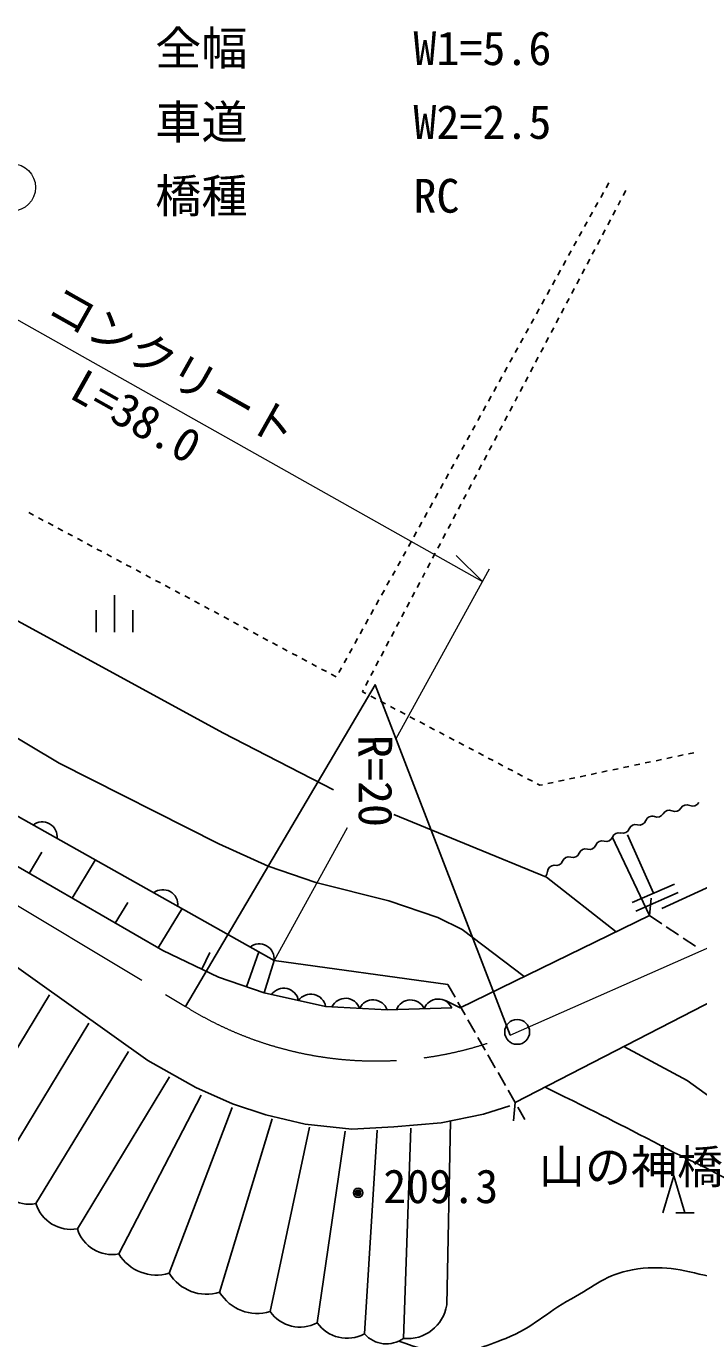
# Model space of a CAD drawing. Units: millimetres, scale not verified. Extents: x 40000 to 680000, y 20000 to 380000.
# Drawn here: x 344569 to 381037, y 259151 to 330282 of the extents above; entities that cross this region are included whole.
import ezdxf
from ezdxf.enums import TextEntityAlignment as Align

# ---------------------------------------------------------------- set-up
doc = ezdxf.new("R2010")
doc.units = ezdxf.units.MM
doc.header["$LTSCALE"] = 1000
doc.header["$PDMODE"] = 32
doc.header["$PDSIZE"] = 500
doc.linetypes.add('CHAIN', pattern=[18.5, 12, -1.5, 3.5, -1.5])
for name, color, linetype, lineweight in [('M-BGD', 7, 'Continuous', 25), ('M-BMK', 2, 'CHAIN', 13), ('M-BMK-SRVR', 3, 'Continuous', 25), ('M-STR-HTXT', 7, 'Continuous', 13)]:
    doc.layers.add(name, color=color, linetype=linetype, lineweight=lineweight)
doc.layers.add('M-STR-STR1', color=1, linetype='Continuous')
doc.styles.add('ＭＳ ゴシック', font='')
doc.styles.get('ＭＳ ゴシック').set_extended_font_data('MS Gothic')

msp = doc.modelspace()

# ---------------------------------------------------------------- linework, layer by layer
at = {"layer": 'M-BGD'}
for p, q in [((376008, 321527), (376152, 321790)), ((375718, 321001), (375863, 321264)), ((376801, 320845), (376661, 320579)), ((377080, 321376), (376940, 321110)), ((375139, 319950), (375283, 320213)), ((375428, 320476), (375573, 320739)), ((376521, 320314), (376382, 320048)), ((374849, 319425), (374994, 319688)), ((376242, 319783), (376102, 319517)), ((374559, 318900), (374704, 319162)), ((375683, 318720), (375544, 318455)), ((375963, 319251), (375823, 318986)), ((373980, 317849), (374125, 318111)), ((374270, 318374), (374414, 318637)), ((375404, 318189), (375264, 317924)), ((373690, 317323), (373835, 317586)), ((375125, 317658), (374985, 317393)), ((373111, 316272), (373256, 316535)), ((373401, 316798), (373545, 317060)), ((374566, 316596), (374427, 316331)), ((374846, 317127), (374706, 316862)), ((372821, 315747), (372966, 316010)), ((374287, 316065), (374147, 315800)), ((372532, 315221), (372676, 315484)), ((374008, 315534), (373868, 315269)), ((371952, 314171), (372097, 314433)), ((372242, 314696), (372387, 314959)), ((373449, 314472), (373309, 314207)), ((373728, 315003), (373589, 314738)), ((371663, 313645), (371808, 313908)), ((373170, 313941), (373030, 313676)), ((371373, 313120), (371518, 313382)), ((372890, 313410), (372751, 313145)), ((370794, 312069), (370939, 312331)), ((371083, 312594), (371228, 312857)), ((372332, 312348), (372192, 312083)), ((372611, 312879), (372472, 312614)), ((370504, 311543), (370649, 311806)), ((372053, 311817), (371913, 311552)), ((370214, 311018), (370359, 311281)), ((371773, 311286), (371634, 311020)), ((369635, 309967), (369780, 310230)), ((369925, 310492), (370070, 310755)), ((371215, 310224), (371075, 309958)), ((371494, 310755), (371354, 310489)), ((369345, 309441), (369490, 309704)), ((370935, 309693), (370796, 309427)), ((369056, 308916), (369201, 309179)), ((370656, 309162), (370517, 308896)), ((368476, 307865), (368621, 308128)), ((368766, 308391), (368911, 308653)), ((370098, 308100), (369958, 307834)), ((370377, 308631), (370237, 308365)), ((368187, 307340), (368332, 307602)), ((369818, 307569), (369679, 307303)), ((367897, 306814), (368042, 307077)), ((369539, 307038), (369399, 306772)), ((367318, 305763), (367463, 306026)), ((367607, 306289), (367752, 306552)), ((368980, 305976), (368841, 305710)), ((369260, 306507), (369120, 306241)), ((367028, 305238), (367173, 305501)), ((368701, 305445), (368561, 305179)), ((366449, 304187), (366594, 304450)), ((366738, 304712), (366883, 304975)), ((368422, 304914), (368282, 304648)), ((344701, 303929), (344966, 303788)), ((366159, 303662), (366304, 303924)), ((367863, 303852), (367724, 303586)), ((368143, 304383), (368003, 304117)), ((345230, 303646), (345495, 303505)), ((345760, 303364), (346024, 303222)), ((346289, 303081), (346553, 302939)), ((365869, 303136), (366014, 303399)), ((367584, 303320), (367444, 303055)), ((346818, 302798), (347083, 302657)), ((347347, 302515), (347612, 302374)), ((365290, 302085), (365435, 302348)), ((365580, 302611), (365725, 302873)), ((367305, 302789), (367165, 302524)), ((347876, 302232), (348141, 302091)), ((348406, 301950), (348670, 301808)), ((348935, 301667), (349199, 301526)), ((365000, 301560), (365145, 301822)), ((366746, 301727), (366606, 301462)), ((367025, 302258), (366886, 301993)), ((349464, 301384), (349729, 301243)), ((349993, 301101), (350258, 300960)), ((364711, 301034), (364856, 301297)), ((366467, 301196), (366327, 300931)), ((350522, 300819), (350787, 300677)), ((351051, 300536), (351316, 300394)), ((351581, 300253), (351845, 300112)), ((364131, 299983), (364276, 300246)), ((364421, 300509), (364566, 300772)), ((366187, 300665), (366048, 300400)), ((352110, 299970), (352374, 299829)), ((352639, 299688), (352904, 299546)), ((363842, 299458), (363987, 299721)), ((365629, 299603), (365489, 299338)), ((365908, 300134), (365769, 299869)), ((349354, 297443), (349354, 299443)), ((353168, 299405), (353433, 299263)), ((353697, 299122), (353962, 298981)), ((354227, 298839), (354491, 298698)), ((363552, 298933), (363697, 299195)), ((365350, 299072), (365210, 298807)), ((348354, 297443), (348354, 298643)), ((350354, 297443), (350354, 298643)), ((354756, 298557), (355020, 298415)), ((355285, 298274), (355550, 298132)), ((362973, 297882), (363118, 298144)), ((363262, 298407), (363407, 298670)), ((365070, 298541), (364931, 298276)), ((355814, 297991), (356079, 297850)), ((356343, 297708), (356608, 297567)), ((356873, 297425), (357137, 297284)), ((362683, 297356), (362828, 297619)), ((364512, 297479), (364372, 297214)), ((364791, 298010), (364651, 297745)), ((357402, 297143), (357666, 297001)), ((357931, 296860), (358196, 296719)), ((362394, 296831), (362538, 297093)), ((364232, 296948), (364093, 296683)), ((358460, 296577), (358725, 296436)), ((358989, 296294), (359254, 296153)), ((359519, 296012), (359783, 295870)), ((361814, 295780), (361959, 296043)), ((362104, 296305), (362249, 296568)), ((363953, 296417), (363813, 296152)), ((360048, 295729), (360312, 295587)), ((360577, 295446), (360842, 295305)), ((361525, 295254), (361669, 295517)), ((363395, 295355), (363255, 295089)), ((363674, 295886), (363534, 295621)), ((361106, 295163), (361371, 295022)), ((363115, 294824), (362976, 294558)), ((362836, 294293), (362797, 294219)), ((362797, 294219), (362989, 294118)), ((363254, 293978), (363520, 293838)), ((328779, 293565), (351981, 280188)), ((363785, 293699), (364051, 293559)), ((364316, 293419), (364581, 293279)), ((364847, 293139), (365112, 292999)), ((365378, 292859), (365643, 292719)), ((365908, 292580), (366174, 292440)), ((366439, 292300), (366705, 292160)), ((366970, 292020), (367235, 291880)), ((367501, 291740), (367766, 291600)), ((368032, 291461), (368297, 291321)), ((368562, 291181), (368828, 291041)), ((369093, 290901), (369359, 290761)), ((369624, 290621), (369889, 290481)), ((370155, 290342), (370420, 290202)), ((377547, 290230), (377840, 290292)), ((378134, 290354), (378428, 290416)), ((378721, 290478), (379015, 290540)), ((379308, 290602), (379602, 290664)), ((379895, 290726), (380189, 290788)), ((380482, 290849), (380776, 290911)), ((370686, 290062), (370951, 289922)), ((371216, 289782), (371482, 289642)), ((374024, 289488), (374318, 289550)), ((374611, 289611), (374905, 289673)), ((375199, 289735), (375492, 289797)), ((375786, 289859), (376079, 289921)), ((376373, 289983), (376666, 290045)), ((376960, 290107), (377253, 290169)), ((371747, 289502), (372013, 289362)), ((372278, 289223), (372418, 289149)), ((372418, 289149), (372557, 289178)), ((372850, 289240), (373144, 289302)), ((373437, 289364), (373731, 289426)), ((376339, 286356), (378363, 282091)), ((378575, 283291), (377177, 286468)), ((344730, 284369), (345420, 285513)), ((347063, 283024), (348312, 285094)), ((338093, 283547), (351157, 274224)), ((379719, 283794), (377431, 282787)), ((379921, 283337), (377633, 282330)), ((349396, 281678), (350070, 282795)), ((351732, 280338), (353018, 282469)), ((378363, 282091), (379027, 281646)), ((379276, 281478), (379940, 281033)), ((380190, 280866), (380854, 280420)), ((351981, 280188), (354987, 278751)), ((354085, 279182), (354517, 280088)), ((356519, 278218), (357179, 280114)), ((358012, 279642), (357464, 277889)), ((354987, 278751), (357464, 277889)), ((367422, 278349), (367819, 277655)), ((340611, 269200), (345826, 277784)), ((357464, 277889), (360802, 277162)), ((360802, 277162), (364141, 276974)), ((364141, 276974), (367643, 277088)), ((367968, 277395), (368365, 276700)), ((342854, 267837), (347969, 276254)), ((368514, 276440), (368911, 275745)), ((369060, 275485), (369458, 274791)), ((345098, 266474), (350112, 274725)), ((351157, 274224), (353768, 272771)), ((369607, 274530), (370004, 273836)), ((347342, 265111), (352340, 273337)), ((370153, 273575), (370550, 272881)), ((353768, 272771), (355761, 271882)), ((370699, 272621), (371080, 271955)), ((349586, 263747), (354057, 272358)), ((355761, 271882), (357565, 271290)), ((369357, 271317), (370784, 271766)), ((352321, 262707), (355735, 271680)), ((355056, 261666), (357909, 271062)), ((357565, 271290), (359691, 270778)), ((367068, 270859), (369357, 271317)), ((371229, 271694), (371610, 271028)), ((357791, 260625), (359937, 270617)), ((359691, 270778), (362222, 270509)), ((360349, 260020), (361860, 270395)), ((362222, 270509), (364511, 270644)), ((362907, 259415), (363591, 270454)), ((364511, 270644), (367068, 270859)), ((365030, 259168), (365430, 270563)), ((367372, 260982), (367581, 270962)), ((379090, 265971), (379690, 267971)), ((379690, 267971), (380290, 265971)), ((379790, 265971), (380790, 265971))]:
    msp.add_line(p, q, dxfattribs=at)
for points in [[(379039, 282472), (382109, 283872), (385959, 285164), (390320, 286403), (394574, 287399), (399824, 288583), (405962, 289822), (411805, 290791), (418624, 291645), (428276, 292452), (470003, 295623), (479830, 296094), (480428, 296324), (480751, 296683), (480931, 297126), (480907, 298107), (477660, 321246)], [(318774, 312871), (322328, 310197), (329435, 306051), (355222, 291995), (361239, 288899)], [(311468, 306458), (313961, 306574), (316295, 306413), (318395, 305964), (320351, 305300), (321895, 304707), (324102, 303630), (327064, 301872), (330743, 299664), (346353, 290337), (355008, 285966), (357695, 284770), (360267, 283884), (364234, 282879), (366890, 281981), (368201, 281335), (371572, 278776)], [(325020, 298185), (358012, 279642), (367422, 278349)], [(353209, 277156), (363482, 294592), (370806, 275612)], [(364497, 287563), (372789, 284161), (376551, 281207)], [(367297, 277487), (368105, 277084), (378363, 282091), (378457, 283020)], [(370999, 270959), (371080, 271955), (383761, 278470), (384665, 278206)], [(376970, 274981), (380409, 273150), (401328, 258046)]]:
    msp.add_lwpolyline(points, dxfattribs=at)
for radius in [150, 120, 90, 60, 30, 20]:
    msp.add_circle((362564, 267060), radius, dxfattribs=at)
for centre, radius, start, end in [((380389, 287730), 362, 63.6835, 150.88913), ((380720, 288383), 362, 243.6835, 330.88913), ((378519, 287089), 386, 73.18276, 157.9955), ((378792, 287783), 362, 243.6835, 330.88913), ((379425, 287430), 362, 63.6835, 150.88913), ((379756, 288083), 362, 243.6835, 330.88913), ((345437, 286351), 812, 353.28123, 128.0415), ((376922, 286909), 362, 252.14854, 339.35418), ((377601, 286654), 362, 72.14854, 159.35418), ((377797, 287385), 396, 257.60581, 337.44461), ((375790, 285774), 362, 72.22192, 159.42756), ((376021, 286468), 362, 252.22192, 339.42756), ((376700, 286214), 362, 72.22192, 159.42756), ((373990, 284903), 362, 72.22192, 159.42756), ((374212, 285593), 362, 252.22192, 339.42756), ((374890, 285338), 362, 72.22192, 159.42756), ((375112, 286029), 362, 252.22192, 339.42756), ((373199, 284450), 362, 89.73788, 176.94352), ((373311, 285157), 362, 252.22192, 339.42756), ((372475, 284488), 362, 309.87092, 356.94352), ((351975, 282677), 812, 353.28123, 128.0415), ((357205, 279737), 812, 353.28123, 128.0415), ((358537, 277336), 812, 10.33591, 145.09618), ((360003, 277017), 812, 10.33591, 145.09618), ((361876, 276789), 812, 19.38886, 154.14913), ((363374, 276704), 812, 19.38886, 154.14913), ((365404, 276702), 812, 24.48658, 159.24685), ((366903, 276751), 812, 24.48658, 159.24685), ((344741, 268414), 1973, 197.01516, 280.42165), ((346985, 267051), 1973, 197.01516, 280.42165), ((349229, 265688), 1973, 197.01516, 280.42165), ((351626, 264994), 2391, 211.43665, 286.90093), ((354361, 263954), 2391, 211.43665, 286.90093), ((357096, 262913), 2391, 211.43665, 286.90093), ((359410, 261760), 1977, 215.02951, 298.34323), ((365246, 261310), 2152, 264.24656, 351.23409), ((361968, 261155), 1977, 215.02951, 298.34323), ((364104, 260465), 1592, 221.26191, 305.51685)]:
    msp.add_arc(centre, radius, start, end, dxfattribs=at)
for points, knots in [([(372707, 272791), (375781, 271262), (376580, 270872), (379035, 269587), (380873, 268625), (381995, 268238), (383719, 267084), (384611, 266487), (384937, 266268), (385940, 265468)], [0, 0, 0, 0, 1, 1, 1, 2, 2, 2, 3, 3, 3, 3]), ([(364779, 259023), (365854, 258624), (366343, 258481), (367385, 258446), (368662, 258404), (369388, 258700), (370575, 259173), (372080, 259773), (372706, 260538), (374129, 261314), (375387, 261999), (376028, 262649), (377441, 262889), (379064, 263164), (380037, 262898), (381641, 262525), (383735, 262038), (384802, 261380), (386729, 260425), (388032, 259780), (388486, 259539), (390000, 258648)], [0, 0, 0, 0, 1, 1, 1, 2, 2, 2, 3, 3, 3, 4, 4, 4, 5, 5, 5, 6, 6, 6, 7, 7, 7, 7])]:
    msp.add_open_spline(points, degree=3, knots=knots, dxfattribs=at)
msp.add_point((362564, 267060), dxfattribs=at)
at = {"layer": 'M-BMK'}
for p, q in [((308833, 303812), (353209, 277156)), ((370806, 275612), (383795, 281334))]:
    msp.add_line(p, q, dxfattribs=at)
msp.add_arc((363531, 293741), 19535, 238.10482, 291.8654, dxfattribs=at)
at = {"layer": 'M-BMK-SRVR'}
msp.add_circle((371190, 275781), 674, dxfattribs=at)
at = {"layer": 'M-STR-HTXT'}
for p, q in [((336384, 318703), (369309, 300195)), ((369309, 300195), (367879, 301593)), ((369678, 300867), (364615, 291655)), ((361970, 286843), (358012, 279642))]:
    msp.add_line(p, q, dxfattribs=at)
msp.add_circle((343784, 321548), 1289, dxfattribs=at)

# ---------------------------------------------------------------- texts
at = {"layer": 'M-BGD', "style": 'ＭＳ ゴシック'}
msp.add_text('R=20', height=1833, rotation=270.283, dxfattribs=at).set_placement((362029, 291867), align=Align.BOTTOM_LEFT)
msp.add_text('山の神橋', height=1833, dxfattribs=at).set_placement((377360, 268475), align=Align.MIDDLE_CENTER)
msp.add_text('209.3', height=1833, dxfattribs=at).set_placement((363929, 265949), align=Align.BOTTOM_LEFT)
at = {"layer": 'M-STR-HTXT', "style": 'ＭＳ ゴシック'}
for s, p in [('コンクリート', (345260, 314240)), ('L=38.0', (346557, 309700))]:
    msp.add_text(s, height=1833, rotation=330.659, dxfattribs=at).set_placement(p, align=Align.BOTTOM_LEFT)
at = {"layer": 'M-STR-STR1', "style": 'ＭＳ ゴシック'}
for s, p in [('全幅', (351564, 327627)), ('W1=5.6', (365564, 327627)), ('車道', (351564, 323627)), ('W2=2.5', (365564, 323627)), ('橋種', (351564, 319627)), ('RC', (365564, 319627))]:
    msp.add_text(s, height=1833, dxfattribs=at).set_placement(p, align=Align.BOTTOM_LEFT)

doc.saveas('drawing.dxf')
